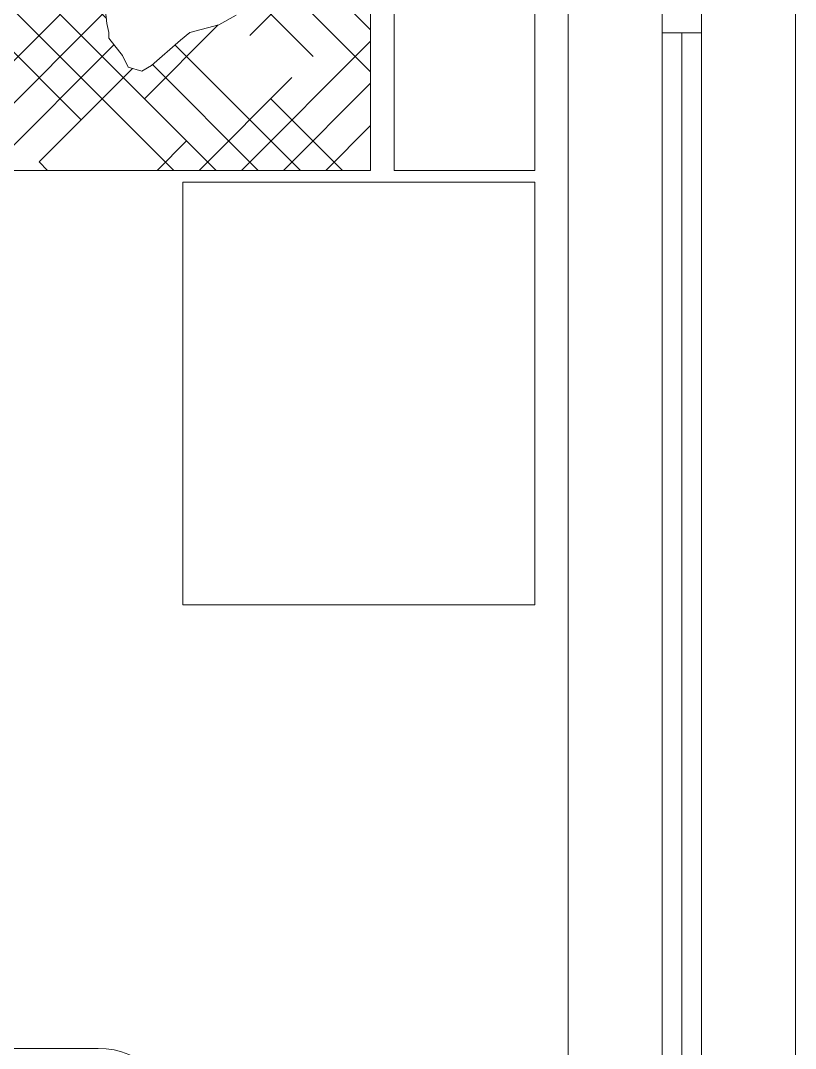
# Model space of a CAD drawing. Header units: millimetres. Extents: x 1393 to 3101, y -2944 to -480.
# Drawn here: x 3022.6 to 3101.1, y -1657.8 to -1553.8 of the extents above; entities that cross this region are included whole.
import ezdxf

# ---------------------------------------------------------------- set-up
doc = ezdxf.new("R2010")
doc.units = ezdxf.units.MM
doc.layers.add('Pencere-kapı', color=142, linetype='Continuous', lineweight=20)
doc.layers.add('TEFRİŞ_İÇ', color=224, linetype='Continuous', lineweight=13)

# ---------------------------------------------------------------- blocks, each defined once
blk = doc.blocks.new('safsf')
at = {"layer": 'Pencere-kapı', "linetype": 'Continuous', "flags": 128}
for points in [[(3080.053171, -1549.821931), (3078.053171, -1549.821931), (3078.053171, -1689.821931), (3080.053171, -1689.821931)], [(3091.553171, -1689.821931), (3091.553171, -1549.821931), (3087.553171, -1549.821931), (3087.553171, -1689.821931), (3091.553171, -1689.821931), (3091.553171, -1684.27463), (3087.553171, -1684.27463), (3089.553171, -1684.27463), (3089.553171, -1555.017708), (3087.553171, -1555.017708), (3091.553171, -1555.017708)], [(3099.053171, -1549.821931), (3101.053171, -1549.821931), (3101.053171, -1689.821931), (3099.053171, -1689.821931)]]:
    blk.add_lwpolyline(points, dxfattribs=at)
blk = doc.blocks.new('YATAK_90')
at = {"layer": 'TEFRİŞ_İÇ'}
h = blk.add_hatch(dxfattribs=at)
h.set_pattern_fill('HOUND', color=51, scale=0.02, angle=315, style=0, pattern_type=2)
h.set_pattern_definition([(45, (-337.610665, -68.087708), (0.1122532015, 0.067351921), [0.508, -0.254]), (315, (-337.610665, -68.087708), (-0.1122532015, 0.067351921), [0.508, -0.254])])
h.paths.add_polyline_path([(0.3569, 0.4236), (0.3569, -0.4764), (-1.2931, -0.4764), (-1.3126, -0.4749), (-1.3317, -0.4703), (-1.3498, -0.4628), (-1.3665, -0.4525), (-1.3815, -0.4398), (-1.3942, -0.4249), (-1.4045, -0.4082), (-1.412, -0.39), (-1.4165, -0.371), (-1.4181, -0.3514), (-1.4181, 0.2986), (-1.4165, 0.3181), (-1.412, 0.3372), (-1.4045, 0.3553), (-1.3942, 0.3721), (-1.3815, 0.387), (-1.3665, 0.3997), (-1.3498, 0.41), (-1.3317, 0.4175), (-1.3126, 0.4221), (-1.2931, 0.4236)])
h.paths.add_polyline_path([(-0.0571, -0.0606), (-0.0561, -0.07), (-0.0526, -0.077), (-0.037, -0.0832), (-0.0226, -0.0895), (-0.0724, -0.2195), (-0.1054, -0.2688), (-0.1044, -0.2782), (-0.1009, -0.2852), (-0.0853, -0.2914), (-0.0154, -0.3222), (0.0236, -0.3366), (0.0339, -0.3428), (0.0565, -0.349), (0.0853, -0.3531), (0.112, -0.351), (0.1326, -0.3428), (0.1469, -0.3181), (0.1593, -0.2873), (0.2106, -0.1721), (0.26, -0.0652), (0.2661, -0.0549), (0.2743, -0.0343), (0.2826, -0.024), (0.2846, -0.0138), (0.2846, -0.0035), (0.2846, 0.0048), (0.2821, 0.0097), (0.2794, 0.0133), (0.2723, 0.0171), (0.2538, 0.015), (0.2492, 0.0143), (0.259, 0.0361), (0.3083, 0.143), (0.3145, 0.1533), (0.3227, 0.1739), (0.3309, 0.1842), (0.333, 0.1944), (0.333, 0.2047), (0.333, 0.213), (0.3305, 0.2179), (0.3278, 0.2215), (0.3206, 0.2253), (0.3021, 0.2232), (0.2898, 0.2212), (0.2672, 0.2315), (0.2508, 0.2417), (0.2323, 0.25), (0.2138, 0.2582), (0.1953, 0.2685), (0.1644, 0.2767), (0.1542, 0.2849), (0.1233, 0.3117), (0.1131, 0.3178), (0.0987, 0.3137), (0.0925, 0.3014), (0.0843, 0.2911), (0.0781, 0.2829), (0.0781, 0.2767), (0.076, 0.2673), (0.0719, 0.2302), (0.0514, 0.178), (0.0453, 0.1698), (-0.0241, -0.0113)])
at = {"layer": 'TEFRİŞ_İÇ', "linetype": 'Continuous'}
for p, q in [((0.1569, 0.8862), (0.5319, 0.8862)), ((0.1569, 0.4362), (0.1569, 0.8862)), ((0.5319, 0.8862), (0.5319, 0.4362)), ((0.5319, 0.4362), (0.1569, 0.4362))]:
    blk.add_line(p, q, dxfattribs=at)
at = {"layer": 'TEFRİŞ_İÇ', "linetype": 'Continuous', "flags": 128}
blk.add_lwpolyline([(-1.2931, 0.4236), (0.3569, 0.4236), (0.3569, -0.4764), (-1.2931, -0.4764, -0.414214), (-1.4181, -0.3514), (-1.4181, 0.2986, -0.414214)], format="xyb", close=True, dxfattribs=at)
blk.add_lwpolyline([(0.5319, 0.4236), (0.5319, -0.4764), (0.3819, -0.4764), (0.3819, 0.4236)], close=True, dxfattribs=at)
blk.add_lwpolyline([(0.0719, 0.2302), (0.076, 0.2673), (0.0781, 0.2767), (0.0781, 0.2829), (0.0843, 0.2911), (0.0925, 0.3014), (0.0987, 0.3137), (0.1131, 0.3178), (0.1233, 0.3117), (0.1542, 0.2849), (0.1644, 0.2767), (0.1953, 0.2685), (0.2138, 0.2582)], dxfattribs=at)
blk = doc.blocks.new('A$C22EE4B40')
at = {"layer": 'TEFRİŞ_İÇ', "linetype": 'Continuous'}
blk.add_line((0.312642, 0.552652), (1.02007, 0.552652), dxfattribs=at)
blk.add_arc((1.02007, 0.632652), 0.08, 270, 0, dxfattribs=at)

msp = doc.modelspace()

# ---------------------------------------------------------------- block references
msp.add_blockref('safsf', (0, 0))
at = {"layer": 'TEFRİŞ_İÇ', "linetype": 'ByBlock', "xscale": -95, "yscale": 95, "zscale": 95, "rotation": 180}
msp.add_blockref('YATAK_90', (3024.162644, -1528.704967), dxfattribs=at)
at = {"layer": 'TEFRİŞ_İÇ', "linetype": 'Continuous', "lineweight": 15, "xscale": -100, "yscale": 100, "zscale": 100, "rotation": 180}
msp.add_blockref('A$C22EE4B40', (2928.477182, -1602.508738), dxfattribs=at)

doc.saveas('drawing.dxf')
